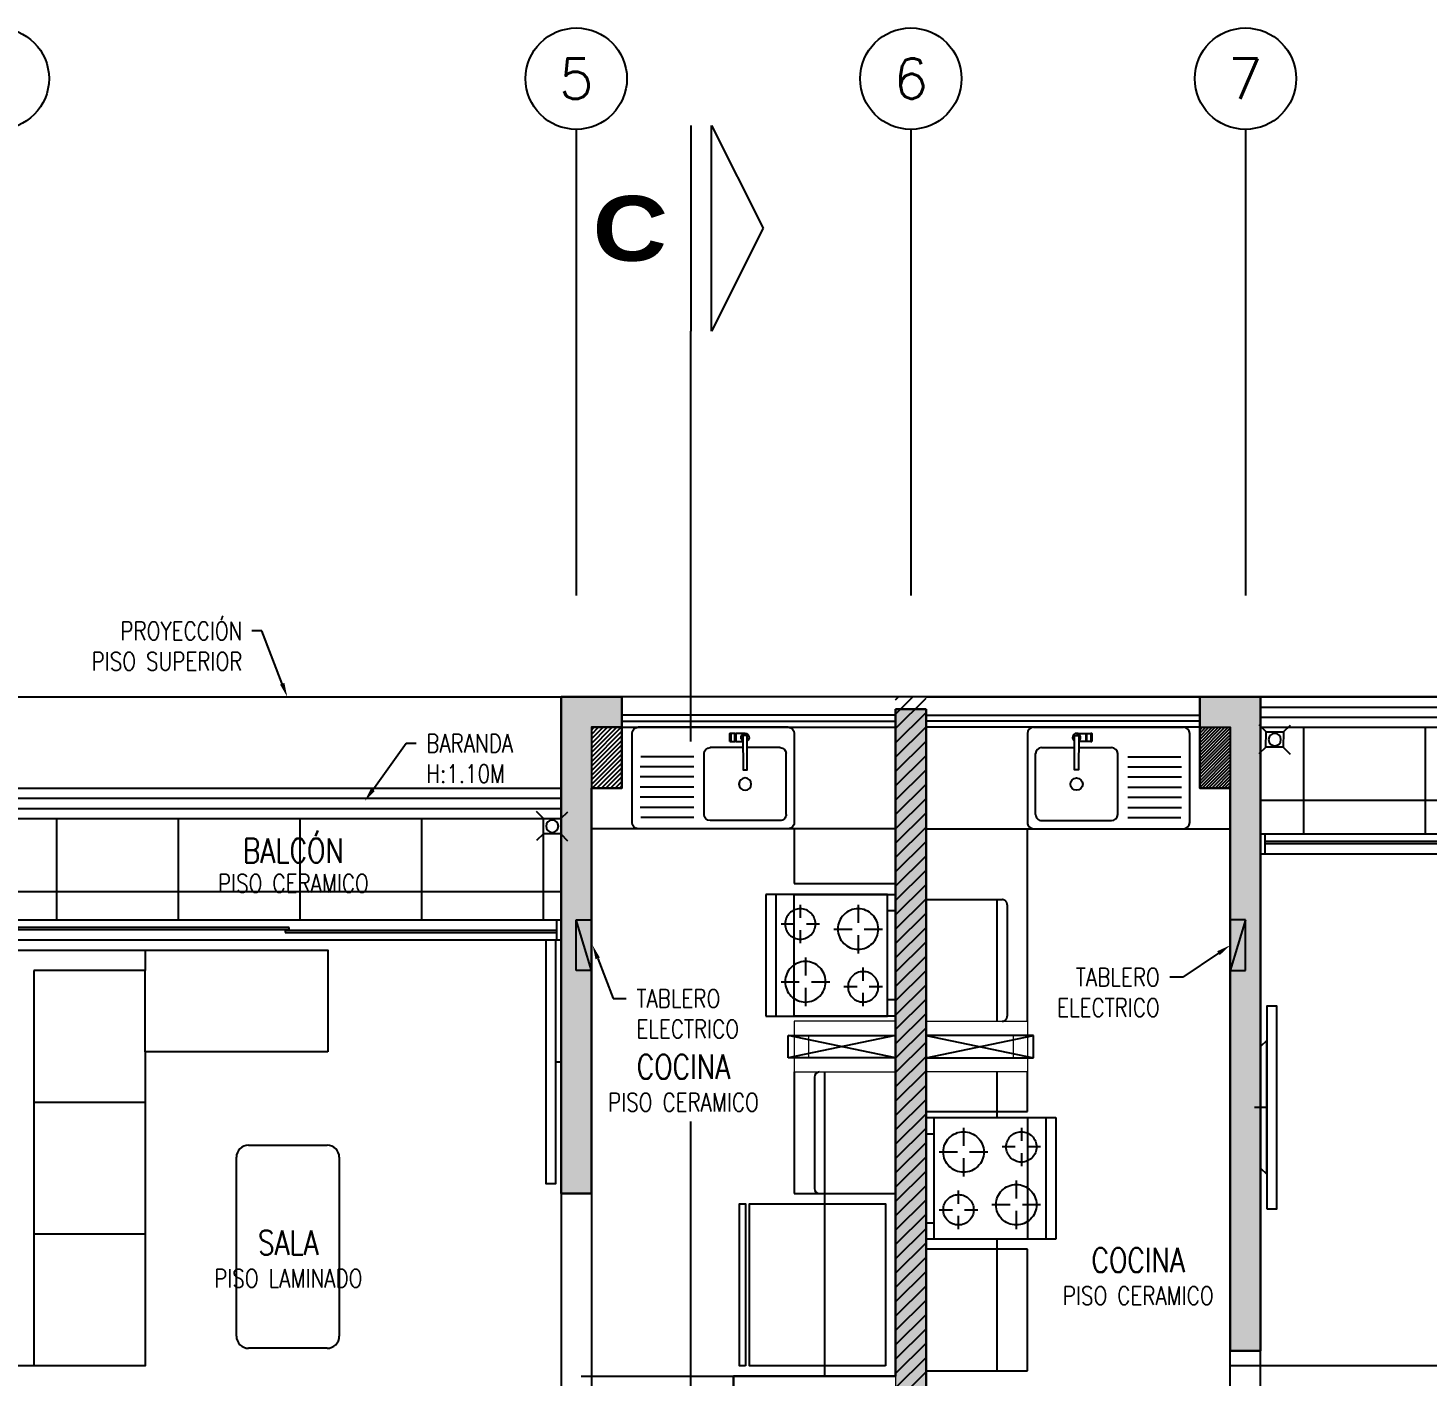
# Model space of a CAD drawing. Header units: millimetres. Extents: x 98 to 155, y -181 to 127.
# Drawn here: x 107.71 to 114.61, y -70.46 to -63.81 of the extents above; entities that cross this region are included whole.
import ezdxf
from ezdxf import colors
from ezdxf.entities.mleader import LeaderData, LeaderLine
from ezdxf.enums import TextEntityAlignment as Align
from ezdxf.math import Vec2, Vec3

# ---------------------------------------------------------------- set-up
doc = ezdxf.new("R2010")
doc.units = ezdxf.units.MM
doc.header["$LTSCALE"] = 15
doc.set_wipeout_variables(frame=1)
for name, pattern in [('CENTER', [2, 1.25, -0.25, 0.25, -0.25]), ('HIDDEN2', [0.1875, 0.125, -0.0625]), ('PHANTOM', [63.5, 31.75, -6.35, 6.35, -6.35, 6.35, -6.35]), ('PHANTOM2', [1.25, 0.625, -0.125, 0.125, -0.125, 0.125, -0.125]), ('X-REF_DP_Arquitectura$0$HIDDEN', [0.375, 0.25, -0.125])]:
    doc.linetypes.add(name, pattern=pattern)
doc.layers.get('0').update_dxf_attribs({"color": 250})
for name, color, linetype, lineweight in [('A-01', 250, 'Continuous', 0), ('A-MURO ALTO', 250, 'Continuous', 20), ('A-MUROS', 252, 'Continuous', 30), ('A_20_Estructuras', 250, 'Continuous', 18)]:
    doc.layers.add(name, color=color, linetype=linetype, lineweight=lineweight)
for name, color, linetype in [('A-BARANDAS', 250, 'Continuous'), ('A-CORTE', 250, 'CENTER'), ('A-EJES', 250, 'PHANTOM'), ('A-HATCH', 250, 'Continuous'), ('A-MOBILIARIO', 250, 'Continuous'), ('A-MURO BAJO', 250, 'Continuous'), ('A-PROYECCIONES INT.', 250, 'HIDDEN2'), ('A-TEXTO-ACABADO PISO', 250, 'Continuous'), ('A_30_DispositivosSanit', 250, 'Continuous'), ('A_30_Equipamiento', 250, 'Continuous'), ('A_50_TextoAmbiente', 252, 'Continuous'), ('A_50_TextoIndicaciones', 250, 'Continuous'), ('A_50_Vigas', 250, 'X-REF_DP_Arquitectura$0$HIDDEN'), ('A_60_HatchEstructuras', 250, 'Continuous'), ('DLP_MOBILIARIO FIJO', 250, 'Continuous'), ('MURO CF 60', 250, 'Continuous')]:
    doc.layers.add(name, color=color, linetype=linetype)
doc.styles.add('R160-75', font='ariblk.ttf', dxfattribs={"height": 0.6})
doc.styles.add('ROMANS', font='romans.shx', dxfattribs={"width": 0.8})
doc.styles.add('TXT_COTAS', font='romans.shx', dxfattribs={"width": 0.8})

# ---------------------------------------------------------------- blocks, each defined once
blk = doc.blocks.new('EF-P13')
at = {"layer": 'A_60_HatchEstructuras'}
h = blk.add_hatch(color=256, dxfattribs=at)
h.dxf.hatch_style = 1
h.paths.add_polyline_path([(10.8, 0), (10.5, 0), (10.5, -0.15), (10.65, -0.15), (10.65, -3.225), (10.8, -3.225)])
h.paths.add_polyline_path([(7.65, 0), (7.35, 0), (7.35, -2.45), (7.5, -2.45), (7.5, -0.15), (7.65, -0.15)])
h.paths.add_polyline_path([(10.65, -6.175), (9.15, -6.175), (9.15, -0.06), (9, -0.06), (9, -5.3), (7.35, -5.3), (7.35, -5.95), (7.5, -5.95), (7.5, -5.45), (9, -5.45), (9, -6.325), (10.8, -6.325), (10.8, -6.175)])
at = {"elevation": 0}
for points in [[(9, -1.78), (8.47, -1.67)], [(9, -1.67), (8.47, -1.78)], [(9.15, -1.78), (9.68, -1.67)], [(9.15, -1.67), (9.68, -1.78)]]:
    blk.add_lwpolyline(points, dxfattribs=at)
at = {"layer": 'A_20_Estructuras'}
for points in [[(7.65, 0), (7.35, 0), (7.35, -2.45), (7.5, -2.45), (7.5, -0.15), (7.65, -0.15)], [(10.65, -6.175), (10.65, -6.175), (9.15, -6.175), (9.15, -0.06), (9, -0.06), (9, -5.3), (7.35, -5.3), (7.35, -5.95), (7.5, -5.95), (7.5, -5.45), (9, -5.45), (9, -6.325), (10.8, -6.325), (10.8, -6.175)], [(10.8, 0), (10.5, 0), (10.5, -0.15), (10.65, -0.15), (10.65, -3.225), (10.8, -3.225)]]:
    blk.add_lwpolyline(points, close=True, dxfattribs=at)
at = {"layer": 'A_50_Vigas'}
blk.add_line((4.65, 0), (7.35, 0), dxfattribs=at)
for points in [[(10.5, -0.0001), (7.65, 0)], [(13.75, -0.475), (13.75, 0), (10.8, 0)], [(7.35, -2.45), (7.35, -5.3)], [(7.5, -2.45), (7.5, -5.3)], [(10.65, -6.175), (10.65, -3.225)], [(10.8, -6.175), (10.8, -3.225)], [(10.8, -3.2999), (10.65, -3.2999)], [(13.6, -3.2999), (10.8, -3.2999)]]:
    blk.add_lwpolyline(points, dxfattribs=at)
at = {"layer": 'A_50_Vigas', "elevation": 0}
for points in [[(9, -1.78), (8.47, -1.78), (8.47, -1.67), (9, -1.67)], [(9.15, -1.78), (9.68, -1.78), (9.68, -1.67), (9.15, -1.67)]]:
    blk.add_lwpolyline(points, dxfattribs=at)
blk = doc.blocks.new('A$C4BFA03A9')
for points in [[(0.06, -0.5), (0.11, -0.5), (0.11, 0.5), (0.06, 0.5)], [(0.03, -0.3), (0.06, -0.33), (0.06, 0.33), (0.03, 0.3)]]:
    blk.add_lwpolyline(points, close=True)
at = {"layer": 'A-PROYECCIONES INT.', "ltscale": 0.15}
blk.add_line((0.06, 0), (0, 0), dxfattribs=at)
blk = doc.blocks.new('A$C33FC7C8B')
at = {"ltscale": 0.5}
for p, q in [((0.08, 0.64, -0.0001), (0.52, 0.64, 0.0001)), ((0.08, 0.64, -0.0001), (0.08, 0.6, -0.0001)), ((0.52, 0.64, 0.0001), (0.52, 0.6, 0.0001)), ((0, 0, -0.0001), (0, 0.6, -0.0001)), ((0, 0.6, -0.0001), (0.6, 0.6, 0.0001)), ((0.145, 0.575, -0.0001), (0.145, 0.51, -0.0001)), ((0.43, 0.485, 0.0001), (0.43, 0.575, 0.0001)), ((0.6, 0.6, 0.0001), (0.6, 0, 0.0001)), ((0.05, 0.48, -0.0001), (0.115, 0.48, -0.0001)), ((0.145, 0.45, -0.0001), (0.145, 0.385, -0.0001)), ((0.175, 0.48, -0.0001), (0.24, 0.48, 0)), ((0.4, 0.455, 0), (0.31, 0.455, 0)), ((0.43, 0.335, 0.0001), (0.43, 0.425, 0.0001)), ((0.55, 0.455, 0.0001), (0.46, 0.455, 0.0001)), ((0.17, 0.225, -0.0001), (0.17, 0.315, -0.0001)), ((0.455, 0.2, 0.0001), (0.455, 0.265, 0.0001)), ((0.14, 0.195, -0.0001), (0.05, 0.195, -0.0001)), ((0.17, 0.075, -0.0001), (0.17, 0.165, -0.0001)), ((0.29, 0.195, 0), (0.2, 0.195, 0)), ((0.425, 0.17, 0.0001), (0.36, 0.17, 0)), ((0.455, 0.075, 0.0001), (0.455, 0.14, 0.0001)), ((0.55, 0.17, 0.0001), (0.485, 0.17, 0.0001)), ((0.6, 0.05, 0.0001), (0, 0.05, -0.0001)), ((0.6, 0, 0.0001), (0, 0, -0.0001))]:
    blk.add_line(p, q, dxfattribs=at)
for centre, radius in [((0.145, 0.48), 0.075), ((0.43, 0.455), 0.1), ((0.17, 0.195), 0.1), ((0.455, 0.17), 0.075)]:
    blk.add_circle(centre, radius, dxfattribs=at)
blk = doc.blocks.new('*U91')
blk.add_wipeout([(0, 0), (0, -0.0202), (0.17, -0.0202), (0.17, 0)])
blk.add_lwpolyline([(0, 0), (0.17, 0), (0.17, -0.0202), (0, -0.0202)], close=True)
blk = doc.blocks.new('LAV-COC_01')
for p, q in [((-0.07, 0.0421, 0), (-0.07, 0.7821, 0)), ((0.4, 0.8121, 0), (-0.04, 0.8121, 0)), ((0.225, 0.5071, 0), (0.225, 0.7721, 0)), ((0.275, 0.5071, 0), (0.275, 0.7721, 0)), ((0.325, 0.5071, 0), (0.325, 0.7721, 0)), ((0.375, 0.507, 0), (0.375, 0.768, 0)), ((0.43, 0.0421, 0), (0.43, 0.7821, 0)), ((0.03, 0.0821, 0), (0.03, 0.4271, 0)), ((0.36, 0.4571, 0), (0.06, 0.4571, 0)), ((0.39, 0.0821, 0), (0.39, 0.4271, 0)), ((-0.04, 0.0121, 0), (0.4, 0.0121, 0)), ((0.36, 0.0521, 0), (0.06, 0.0521, 0))]:
    blk.add_line(p, q)
at = {"extrusion": (-8.98137e-08, -2.25601e-18, 1)}
for p, q in [((0.075, 0.507, 0), (0.075, 0.768, 0)), ((0.125, 0.5071, 0), (0.125, 0.7721, 0)), ((0.175, 0.5071, 0), (0.175, 0.7721, 0))]:
    blk.add_line(p, q, dxfattribs=at)
at = {"extrusion": (-4.49068e-08, 3.60285e-08, 1), "elevation": 0}
for points in [[(0, 0.3296), (0, 0.3046), (-0.04, 0.3046), (-0.04, 0.3296)], [(0, 0.3296), (-0.04, 0.3296), (-0.04, 0.3246), (0, 0.3246)]]:
    blk.add_lwpolyline(points, close=True, dxfattribs=at)
blk.add_lwpolyline([(-0.04, 0.2546), (-0.04, 0.2996), (0, 0.2996), (0, 0.2646)], dxfattribs=at)
at = {"extrusion": (-4.49068e-08, 3.60285e-08, 1)}
blk.add_arc((-0.02, 0.2546, 0), 0.02, 29.99971, 329.99971, dxfattribs=at)
for centre, start_param, end_param in [((-0.04, 0.7821, 0), -0.785398, 0.785398), ((0.4, 0.7821, 0), -2.356194, -0.785398), ((0.06, 0.4271, 0), -0.785398, 0.785398), ((0.36, 0.4271, 0), -2.356194, -0.785398), ((0.06, 0.0821, 0), 0.785398, 2.356194), ((0.36, 0.0821, 0), 2.356194, 3.926991), ((-0.04, 0.0421, 0), 0.785398, 2.356194), ((0.4, 0.0421, 0), 2.356194, 3.926991)]:
    blk.add_ellipse(centre, major_axis=(-0.0212, 0.0212), ratio=1, start_param=start_param, end_param=end_param)
blk.add_ellipse((0.21, 0.2546, 0), major_axis=(-0.0212, 0.0212), ratio=1)
at = {"layer": 'A-01', "extrusion": (-4.49068e-08, 3.60285e-08, 1), "elevation": 0}
for points in [[(-0.0375, 0.2996), (-0.0375, 0.3046)], [(-0.02, 0.2996), (-0.02, 0.3046)], [(-0.0025, 0.2996), (-0.0025, 0.3046)]]:
    blk.add_lwpolyline(points, dxfattribs=at)
at = {"extrusion": (-4.49068e-08, 3.60285e-08, 1), "rotation": 359.9380941588614}
blk.add_blockref('*U91', (-0.03, 0.2648, 0), dxfattribs=at)
blk = doc.blocks.new('Tab.Electrico')
blk.add_hatch(color=256).paths.add_polyline_path([(0.075, 0), (0.075, 0.25), (0, 0)])
for p, q in [((0.075, 0.25), (0, 0)), ((0.075, 0.25), (0, 0.25)), ((0, 0.25), (0, 0)), ((0.075, 0), (0.075, 0.25)), ((0, 0), (0.075, 0))]:
    blk.add_line(p, q)
blk = doc.blocks.new('DPTO 75_D1')
at = {"layer": 'A-HATCH'}
h = blk.add_hatch(dxfattribs=at)
h.set_pattern_fill('ANSI31', color=256, scale=0.0035)
h.set_pattern_definition([(45, (-12.042183, -4.724965), (-0.007857724, 0.007857724), [])])
h.paths.add_polyline_path([(-0.15, 5.875), (-0.3, 5.875), (-0.3, 6.175), (-0.15, 6.175)])
h = blk.add_hatch(dxfattribs=at)
h.set_pattern_fill('_USER', color=256, scale=0.6, double=1, pattern_type=0)
h.set_pattern_definition([(0, (-7e-06, 6.175), (0, 0.6), []), (90, (-7e-06, 6.175), (-0.6, 4e-17), [])])
h.paths.add_polyline_path([(2.8, 6.175), (2.8, 5.65), (0, 5.65), (0, 6.175)])
at = {"layer": 'A-BARANDAS', "elevation": 0}
for points in [[(0, 6.275), (2.9, 6.275), (2.9, 5.85)], [(0, 6.225), (2.85, 6.225), (2.85, 5.85)]]:
    blk.add_lwpolyline(points, dxfattribs=at)
at = {"layer": 'A-HATCH'}
blk.add_lwpolyline([(-0.15, 5.875), (-0.3, 5.875), (-0.3, 6.175), (-0.15, 6.175)], close=True, dxfattribs=at)
blk.add_lwpolyline([(-0.15, 5.875), (-0.3, 5.875), (-0.3, 6.175), (-0.15, 6.175)], close=True, dxfattribs=at)
at = {"layer": 'A-MURO ALTO'}
for p, q in [((-1.65, 4.725), (-1.15, 4.725)), ((-1.15, 4.725), (-1.15, 4.475)), ((-1.65, 4.655), (-1.22, 4.655)), ((-1.22, 4.655), (-1.22, 4.545)), ((-1.22, 4.545), (-1.65, 4.545)), ((-1.15, 4.475), (-1.65, 4.475))]:
    blk.add_line(p, q, dxfattribs=at)
at = {"layer": 'A-MURO BAJO'}
for p, q in [((-1.65, 6.325), (-0.3, 6.325)), ((0.02, 5.65, 0), (2.78, 5.65, 0)), ((2.78, 5.55, 0), (0.02, 5.55, 0))]:
    blk.add_line(p, q, dxfattribs=at)
at = {"layer": 'A-MURO BAJO', "elevation": 0}
for points in [[(0, 6.325), (2.95, 6.325)], [(0, 6.175), (2.8, 6.175), (2.8, 5.85)]]:
    blk.add_lwpolyline(points, dxfattribs=at)
at = {"layer": 'A-MUROS'}
for p, q in [((-0.3, 6.325), (-0.3, 5.875)), ((0, 6.325), (-0.3, 6.325)), ((0, 3.1), (0, 6.325)), ((-1.65, 2.1), (-1.65, 6.265)), ((-0.3, 5.875), (-0.15, 5.875)), ((-0.15, 5.875), (-0.15, 3.1)), ((-0.15, 3.1), (0, 3.1))]:
    blk.add_line(p, q, dxfattribs=at)
at = {"layer": 'A-PROYECCIONES INT.'}
for p, q in [((-1.3, 4.725, 0), (-1.3, 5.325, 0)), ((-1.3, 4.25, 0), (-1.3, 4.475)), ((-1.3, 3, 0), (-1.3, 3.65, 0))]:
    blk.add_line(p, q, dxfattribs=at)
at = {"layer": 'A-PROYECCIONES INT.', "elevation": 0}
blk.add_lwpolyline([(-1.6499, 5.325), (-1.2749, 5.325, -0.414214), (-1.2499, 5.3), (-1.2499, 4.75, -0.414214), (-1.2749, 4.725)], format="xyb", dxfattribs=at)
at = {"layer": 'A-PROYECCIONES INT.'}
for points in [[(-1.65, 4.28), (-1.15, 4.28), (-1.15, 4.475)], [(-1.65, 3), (-1.15, 3), (-1.15, 3.6), (-1.65, 3.6)]]:
    blk.add_lwpolyline(points, dxfattribs=at)
blk.add_lwpolyline([(-1.15, 4.25), (-1.15, 3.65), (-1.65, 3.65), (-1.65, 4.25)], close=True, dxfattribs=at)
at = {"layer": 'DLP_MOBILIARIO FIJO', "elevation": 0}
for points in [[(0.02, 5.55), (0, 5.55), (0, 5.65), (0.02, 5.65)], [(1.46, 5.6125), (0.02, 5.6125), (0.02, 5.6025), (1.46, 5.6025)]]:
    blk.add_lwpolyline(points, close=True, dxfattribs=at)
blk.add_blockref('Tab.Electrico', (-0.15, 4.975))
at = {"layer": 'A-MOBILIARIO'}
blk.add_blockref('A$C4BFA03A9', (-0.03, 4.3, 0), dxfattribs=at)
at = {"layer": 'A-PROYECCIONES INT.', "ltscale": 0.5, "extrusion": (4.40218e-06, 0.000440452, 1), "rotation": 89.99999748287728}
blk.add_blockref('A$C33FC7C8B', (-1.01, 3.65, 0.0017), dxfattribs=at)
at = {"layer": 'A_30_Equipamiento', "extrusion": (-3.60285e-08, -4.49068e-08, 1), "rotation": 270}
blk.add_blockref('LAV-COC_01', (-1.1621, 6.105, 0), dxfattribs=at)
blk.add_lwpolyline([(-0.3, 6.205), (-1.65, 6.205), (-1.65, 6.235), (-0.3, 6.235)], close=True)
at = {"layer": 'A-MURO BAJO'}
blk.add_lwpolyline([(-0.3, 6.175), (-1.65, 6.175), (-1.65, 5.675), (-0.15, 5.675)], dxfattribs=at)
at = {"layer": 'A-PROYECCIONES INT.'}
blk.add_lwpolyline([(-1.15, 4.725), (-1.15, 5.675)], dxfattribs=at)
blk = doc.blocks.new('MESA CENTRO')
for p, q in [((-0.1937, 0), (0.1937, 0)), ((-0.2537, -0.9421), (-0.2537, -0.06)), ((0.2537, -0.06), (0.2537, -0.9421)), ((0.1937, -1.0021), (-0.1937, -1.0021))]:
    blk.add_line(p, q)
for centre, start, end in [((-0.1937, -0.06), 90, 180), ((0.1937, -0.06), 0, 90), ((-0.1937, -0.9421), 180, 270), ((0.1937, -0.9421), 270, 0)]:
    blk.add_arc(centre, 0.06, start, end)
blk = doc.blocks.new('SOFA SEC')
for p, q in [((0, 0.65), (0.1, 0.65)), ((0.1, 0.65), (0.1, 0.1)), ((0.5, 0.65), (0.1, 0.65)), ((0.75, 0.65), (0.75, 0.1)), ((1.4, 0.65), (1.4, 0.1)), ((0.1, 0.1), (2.05, 0.1))]:
    blk.add_line(p, q)
blk.add_lwpolyline([(0.5, 1.55), (0.5, 0.65), (2.05, 0.65), (2.05, 0), (0, 0), (0, 1.55)], close=True)
blk = doc.blocks.new('A$C67C01FD6')
blk.add_line((0.025, 0), (0, 0))
blk.add_lwpolyline([(0.025, 0.6), (0.075, 0.6), (0.075, -0.6), (0.025, -0.6), (0.025, 0.6)])
blk = doc.blocks.new('REFRI')
blk.add_wipeout([(0.4, 0), (-0.4, 0), (-0.4, -0.67), (0.4, -0.67)])
blk.add_wipeout([(-0.4, -0.69), (-0.4, -0.72), (0.4, -0.72), (0.4, -0.69)])
for points in [[(-0.4, 0), (-0.4, -0.67), (0.4, -0.67), (0.4, 0)], [(-0.4, -0.69), (-0.4, -0.72), (0.4, -0.72), (0.4, -0.69)]]:
    blk.add_lwpolyline(points, close=True)
blk = doc.blocks.new('DPTO 65_D1')
at = {"layer": 'A-HATCH'}
h = blk.add_hatch(dxfattribs=at)
h.set_pattern_fill('ANSI31', color=256, scale=0.005)
h.paths.add_polyline_path([(-0.0001, 6.475), (0.1499, 6.475), (0.1499, 6.775), (-0.0001, 6.775)])
h = blk.add_hatch(dxfattribs=at)
h.set_pattern_fill('_USER', color=256, scale=0.6, double=1, pattern_type=0)
h.set_pattern_definition([(0, (-0.15005, 6.325), (0, 0.6), []), (90, (-0.15005, 6.325), (-0.6, 4e-17), [])])
h.paths.add_polyline_path([(-2.8501, 6.325), (-0.1501, 6.325), (-0.1501, 5.825), (-2.8501, 5.825)])
blk.add_lwpolyline([(0.1499, 6.805), (1.4999, 6.805), (1.4999, 6.835), (0.1499, 6.835)], close=True)
for centre, start, end in [((1.1249, 5.05, 0), 90, 180), ((1.1249, 4.5, 0), 180, 270)]:
    blk.add_arc(centre, 0.025, start, end)
at = {"layer": 'A-BARANDAS', "elevation": 0}
for points in [[(-2.8501, 6.425), (-0.1501, 6.425)], [(-2.8501, 6.375), (-0.1501, 6.375)]]:
    blk.add_lwpolyline(points, dxfattribs=at)
at = {"layer": 'A-HATCH'}
blk.add_lwpolyline([(-0.0001, 6.475), (0.1499, 6.475), (0.1499, 6.775), (-0.0001, 6.775)], close=True, dxfattribs=at)
at = {"layer": 'A-MURO ALTO'}
for points in [[(1.4999, 5.325), (0.9999, 5.325), (0.9999, 5.075), (1.4999, 5.075)], [(1.4999, 5.255), (1.0699, 5.255), (1.0699, 5.145), (1.4999, 5.145)]]:
    blk.add_lwpolyline(points, dxfattribs=at)
at = {"layer": 'A-MURO BAJO'}
for p, q in [((1.6499, 6.925), (0.1499, 6.925)), ((-2.8301, 5.825, 0), (-0.1701, 5.825, 0)), ((-0.1701, 5.725, 0), (-2.8301, 5.725, 0))]:
    blk.add_line(p, q, dxfattribs=at)
at = {"layer": 'A-MURO BAJO', "elevation": 0}
for points in [[(-2.8501, 6.475), (-0.1501, 6.475)], [(-2.8501, 6.325), (-0.1501, 6.325)]]:
    blk.add_lwpolyline(points, dxfattribs=at)
at = {"layer": 'A-MUROS'}
for p, q in [((-0.1501, 4.475), (-0.1501, 6.925)), ((0.1499, 6.925, 0), (-0.1501, 6.925)), ((0.1499, 6.925, 0), (0.1499, 6.475)), ((1.4999, 6.865), (1.4999, 3.575)), ((1.4999, 6.865), (1.6499, 6.865)), ((-0.0001, 4.475), (-0.0001, 6.475)), ((0.1499, 6.475), (-0.0001, 6.475)), ((-0.0001, 4.475), (-0.1501, 4.475)), ((0.6999, 3.575), (0.6999, 2.775)), ((0.6999, 3.575), (1.4999, 3.575))]:
    blk.add_line(p, q, dxfattribs=at)
at = {"layer": 'A-PROYECCIONES INT.'}
for p, q in [((1.0999, 5.05), (1.0999, 4.5)), ((-0.0501, 3.575), (0.6999, 3.575))]:
    blk.add_line(p, q, dxfattribs=at)
at = {"layer": 'A-PROYECCIONES INT.', "elevation": 0}
blk.add_lwpolyline([(1.4999, 5.95), (1.4999, 5.35), (0.9999, 5.35), (0.9999, 5.95)], close=True, dxfattribs=at)
at = {"layer": 'A-PROYECCIONES INT.'}
blk.add_lwpolyline([(0.9999, 5.075), (0.9999, 4.475), (1.4999, 4.475)], dxfattribs=at)
at = {"layer": 'DLP_MOBILIARIO FIJO', "elevation": 0}
for points in [[(-0.1501, 5.725), (-0.1701, 5.725), (-0.1701, 5.825), (-0.1501, 5.825)], [(-1.4901, 5.7875), (-2.8301, 5.7875), (-2.8301, 5.7775), (-1.4901, 5.7775)], [(-1.5101, 5.7625), (-0.1701, 5.7625), (-0.1701, 5.7725), (-1.5101, 5.7725)]]:
    blk.add_lwpolyline(points, close=True, dxfattribs=at)
at = {"xscale": -1, "rotation": 180}
blk.add_blockref('Tab.Electrico', (-0.075, 5.825), dxfattribs=at)
at = {"layer": 'A-MOBILIARIO'}
for name, p, rotation in [('SOFA SEC', (-2.8501, 5.675, 0), 269.9995671478981), ('MESA CENTRO', (-1.4973, 4.7141, 0), 359.9999774208878)]:
    blk.add_blockref(name, p, dxfattribs=dict(at, rotation=rotation))
at = {"layer": 'A-MOBILIARIO', "xscale": -1}
blk.add_blockref('A$C67C01FD6', (-0.1501, 5.125), dxfattribs=at)
at = {"layer": 'A-PROYECCIONES INT.', "ltscale": 0.5, "extrusion": (4.40218e-06, -0.000440452, -1), "zscale": -0.9999999999999928, "rotation": 89.99999748287732}
blk.add_blockref('A$C33FC7C8B', (-0.8599, 5.35, -0.0025), dxfattribs=at)
at = {"layer": 'A_30_Equipamiento', "extrusion": (4.49068e-08, -3.60284e-08, -1), "zscale": -1.000000000000012, "rotation": 90}
blk.add_blockref('REFRI', (-1.4499, 4.025, 0), dxfattribs=at)
at = {"layer": 'A-PROYECCIONES INT.'}
blk.add_line((1.1499, 5.075), (1.1499, 3.575), dxfattribs=at)
at = {"layer": 'A_30_Equipamiento', "extrusion": (-3.60285e-08, 4.49068e-08, -1), "zscale": -1.000000000000001, "rotation": 270}
blk.add_blockref('LAV-COC_01', (-1.0121, 6.705, 0), dxfattribs=at)
at = {"layer": 'A-MURO BAJO'}
blk.add_lwpolyline([(0.1499, 6.775), (1.4999, 6.775), (1.4999, 6.275), (-0.0001, 6.275)], dxfattribs=at)
at = {"layer": 'A-PROYECCIONES INT.', "elevation": 0}
blk.add_lwpolyline([(1.4999, 6.005), (1.4999, 6.275), (0.9999, 6.275), (0.9999, 6.005)], close=True, dxfattribs=at)
blk = doc.blocks.new('Ejes_Torre C')
at = {"layer": 'A-EJES', "linetype": 'PHANTOM2'}
for points in [[(8.775, 16.65), (8.775, 14.35)], [(10.425, 16.65), (10.425, 14.35)], [(12.075, 16.65), (12.075, 14.35)]]:
    blk.add_lwpolyline(points, dxfattribs=at)
at = {"layer": 'A-EJES', "linetype": 'Continuous'}
for centre in [(5.925, 16.9), (8.775, 16.9), (10.425, 16.9), (12.075, 16.9)]:
    blk.add_circle(centre, 0.25, dxfattribs=at)
at = {"layer": 'A-EJES', "linetype": 'Continuous', "style": 'ROMANS'}
for s, p in [('5', (8.775, 16.9)), ('6', (10.425, 16.9)), ('7', (12.075, 16.9))]:
    blk.add_text(s, height=0.2, dxfattribs=at).set_placement(p, align=Align.MIDDLE_CENTER)
blk = doc.blocks.new('*U99')
blk.add_line((-3, -5.08), (-3, 5.08))
blk.add_lwpolyline([(-4.016, 5.08), (-4.016, -5.08), (-6.556, 0)], close=True)
at = {"linetype": 'Continuous', "style": 'R160-75'}
blk.add_attdef('A', text='', height=0.3, dxfattribs=at).set_placement((0, 0), align=Align.MIDDLE_CENTER)
blk = doc.blocks.new('Cortes-Elev.')
at = {"layer": 'A-CORTE', "linetype": 'CENTER', "ltscale": 0.5}
blk.add_lwpolyline([(9.3406, 20.8306), (9.3406, 37.8534)], dxfattribs=at)
ref = blk.add_blockref('*U99', (9.0406, 38.3614), dxfattribs=dict(at, xscale=0.1, yscale=0.1, zscale=-0.1, rotation=180))
ref.add_attrib('A', 'C', dxfattribs={"layer": '0', "linetype": 'Continuous', "extrusion": (0, 0, -1), "height": 0.32, "rotation": 180, "style": 'R160-75'}).set_placement((-9.0406, 38.3614), align=Align.MIDDLE)
blk = doc.blocks.new('0-sumidero')
for p, q in [((-0.0421, 0.0382), (-0.0763, 0.0724)), ((0.0435, 0.0382), (0.0777, 0.0724)), ((0.0435, 0.0382), (-0.0421, 0.0382)), ((-0.0421, 0.0382), (-0.0421, -0.0369)), ((0.0435, -0.0369), (0.0435, 0.0382)), ((-0.0421, -0.0369), (-0.0763, -0.0711)), ((-0.0421, -0.0369), (0.0435, -0.0369)), ((0.0435, -0.0369), (0.0777, -0.0711))]:
    blk.add_line(p, q)
blk.add_circle((0, 0), 0.0303)
blk = doc.blocks.new('sum')
at = {"layer": 'A_30_DispositivosSanit', "rotation": 45.00000007321594}
blk.add_blockref('0-sumidero', (0, 0), dxfattribs=at)

msp = doc.modelspace()

# ---------------------------------------------------------------- block references
msp.add_blockref('EF-P13', (102.9871, -67.115))

# ---------------------------------------------------------------- texts
at = {"layer": 'A-TEXTO-ACABADO PISO', "char_height": 0.09, "attachment_point": 2, "style": 'ROMANS'}
for s, width, insert in [('PISO CERAMICO', 1.20225, (109.0173, -67.9898)), ('PISO CERAMICO', 1.20225, (110.9408, -69.0692)), ('PISO LAMINADO', 1.034523, (108.9922, -69.938, 0)), ('PISO CERAMICO', 1.20225, (113.1833, -70.0234))]:
    msp.add_mtext_dynamic_manual_height_columns(s, width=width, gutter_width=12.5, heights=[0], dxfattribs=dict(at, insert=insert))
at = {"layer": 'A_50_TextoAmbiente', "style": 'ROMANS', "width": 0.8}
for s, p in [('BALCÓN', (109.0171, -67.933, 0)), ('COCINA', (110.9409, -68.9987, 0)), ('SALA', (108.9922, -69.8667, 0)), ('COCINA', (113.1833, -69.9528, 0))]:
    msp.add_text(s, height=0.12, dxfattribs=at).set_placement(p, align=Align.CENTER)

# ---------------------------------------------------------------- next in the draw order: block references
msp.add_blockref('DPTO 75_D1', (113.7871, -73.4397))

# ---------------------------------------------------------------- next in the draw order: block references
msp.add_blockref('DPTO 65_D1', (110.4871, -74.0397))
at = {"layer": 'A_30_DispositivosSanit', "xscale": -1, "rotation": 44.57854980580316}
msp.add_blockref('sum', (113.8569, -67.3256, 0), dxfattribs=at)

# ---------------------------------------------------------------- next in the draw order: leaders
at = {"layer": 'A_50_TextoIndicaciones'}
ml = msp.add_multileader_mtext('Standard', dxfattribs=at)
ml.set_content('\\pxsm1,t16;TABLERO ELECTRICO', color=256, style='TXT_COTAS')
ml.set_leader_properties(color=256)
ml.build(insert=Vec2(0, 0))
ml.multileader.update_dxf_attribs({"dogleg_length": 0.05, "arrow_head_size": 0.07})
ctx = ml.context
ctx.base_point, ctx.char_height, ctx.arrow_head_size, ctx.landing_gap_size, ctx.plane_origin = Vec3(112.7012, -68.4972), 0.09, 0.07, 0.05, Vec3(113.8182, -68.4763)
ctx.text_align_type = 2
notes = []
notes.append((ctx, [(0, (1, 1, 0), (113.4039, -68.4972), (-1, 0), 0.0644, [(0, [(113.6371, -68.3397)], 0, [])])]))
ctx.mtext.insert, ctx.mtext.width, ctx.mtext.defined_height, ctx.mtext.alignment, ctx.mtext.flow_direction = Vec3(113.2895, -68.4522), 0.665701, 0.3008, 3, 5
for ctx, leaders in notes:
    for number, flags, end, landing, length, lines in leaders:
        leader = LeaderData()
        leader.index, (leader.has_last_leader_line, leader.has_dogleg_vector, leader.attachment_direction) = number, flags
        leader.last_leader_point, leader.dogleg_vector, leader.dogleg_length = Vec3(end), Vec3(landing), length
        for number, points, colour, breaks in lines:
            line = LeaderLine()
            line.index, line.vertices, line.color, line.breaks = number, Vec3.list(points), colors.encode_raw_color(colour), breaks
            leader.lines.append(line)
        ctx.leaders.append(leader)

# ---------------------------------------------------------------- next in the draw order: hatches: boundary and pattern name
at = {"layer": 'MURO CF 60'}
h = msp.add_hatch(dxfattribs=at)
h.set_pattern_fill('_USER', color=256, scale=0.05, angle=45, pattern_type=0)
h.set_pattern_definition([(45, (128.667074, -24.63999), (-0.03535534, 0.03535534), [])])
h.paths.add_polyline_path([(111.9871, -67.1148), (112.1371, -67.1148), (112.1371, -73.2897), (111.9871, -73.2897)])

# ---------------------------------------------------------------- next in the draw order: block references
at = {"layer": 'A-CORTE'}
msp.add_blockref('Cortes-Elev.', (101.6371, -103.1647), dxfattribs=at)
at = {"layer": 'A-EJES'}
msp.add_blockref('Ejes_Torre C', (101.6371, -80.965), dxfattribs=at)
at = {"layer": 'A_30_DispositivosSanit', "xscale": -1, "rotation": 44.57854980580316}
msp.add_blockref('sum', (110.2939, -67.7528, 0), dxfattribs=at)

# ---------------------------------------------------------------- next in the draw order: leaders
at = {"layer": 'A_50_TextoIndicaciones'}
ml = msp.add_multileader_mtext('Standard', dxfattribs=at)
ml.set_content('\\pxsm1,qr,t16;PROYECCIÓN PISO SUPERIOR', color=256, style='TXT_COTAS')
ml.set_leader_properties(color=256)
ml.build(insert=Vec2(0, 0))
ml.multileader.update_dxf_attribs({"dogleg_length": 0.05, "arrow_head_size": 0.07})
ctx = ml.context
ctx.base_point, ctx.char_height, ctx.arrow_head_size, ctx.landing_gap_size, ctx.plane_origin = Vec3(107.7928, -66.7892), 0.09, 0.07, 0.1, Vec3(108.0322, -66.264)
notes = []
notes.append((ctx, [(1, (1, 1, 0), (108.8623, -66.7892), (-1, 0), 0.05, [(0, [(108.9871, -67.115)], 0, [])])]))
ctx.mtext.insert, ctx.mtext.width, ctx.mtext.defined_height, ctx.mtext.flow_direction = Vec3(107.8928, -66.7442), 0.872823, 0.8046, 5
ml = msp.add_multileader_mtext('Standard', dxfattribs=at)
ml.set_content('\\pxsm1;BARANDA \\P\\pt16;H:1.10M', color=256, style='TXT_COTAS')
ml.set_leader_properties(color=256)
ml.build(insert=Vec2(0, 0))
ml.multileader.update_dxf_attribs({"dogleg_length": 0.05, "arrow_head_size": 0.07})
ctx = ml.context
ctx.base_point, ctx.char_height, ctx.arrow_head_size, ctx.landing_gap_size, ctx.plane_origin = Vec3(109.6227, -67.3434), 0.09, 0.07, 0.05, Vec3(109.2188, -67.6599)
notes.append((ctx, [(0, (1, 1, 0), (109.5727, -67.3434), (1, 0), 0.05, [(0, [(109.3686, -67.6295)], 0, [])])]))
ctx.mtext.insert, ctx.mtext.width, ctx.mtext.defined_height, ctx.mtext.flow_direction = Vec3(109.6727, -67.2984), 1.149951, 0.8046, 5
ml = msp.add_multileader_mtext('Standard', dxfattribs=at)
ml.set_content('\\pxsm1,t16;TABLERO ELECTRICO', color=256, style='TXT_COTAS')
ml.set_leader_properties(color=256)
ml.build(insert=Vec2(0, 0))
ml.multileader.update_dxf_attribs({"dogleg_length": 0.05, "arrow_head_size": 0.07})
ctx = ml.context
ctx.base_point, ctx.char_height, ctx.arrow_head_size, ctx.landing_gap_size, ctx.plane_origin = Vec3(110.6588, -68.6026), 0.09, 0.07, 0.05, Vec3(110.1801, -68.5817)
notes.append((ctx, [(0, (1, 1, 0), (110.5944, -68.6026), (1, 0), 0.0644, [(0, [(110.4926, -68.3394)], 0, [])])]))
ctx.mtext.insert, ctx.mtext.width, ctx.mtext.defined_height, ctx.mtext.flow_direction = Vec3(110.7088, -68.5576), 0.665701, 0.3008, 5
for ctx, leaders in notes:
    for number, flags, end, landing, length, lines in leaders:
        leader = LeaderData()
        leader.index, (leader.has_last_leader_line, leader.has_dogleg_vector, leader.attachment_direction) = number, flags
        leader.last_leader_point, leader.dogleg_vector, leader.dogleg_length = Vec3(end), Vec3(landing), length
        for number, points, colour, breaks in lines:
            line = LeaderLine()
            line.index, line.vertices, line.color, line.breaks = number, Vec3.list(points), colors.encode_raw_color(colour), breaks
            leader.lines.append(line)
        ctx.leaders.append(leader)

doc.saveas('drawing.dxf')
